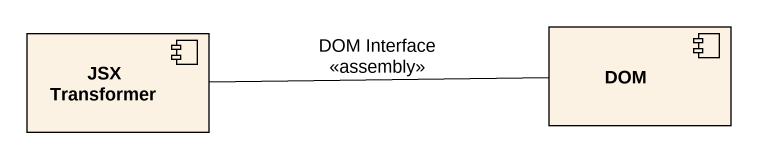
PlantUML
@startuml
component "JSX Transformer" as JSX_Transformer
component DOM
JSX_Transformer -right- DOM : DOM Interface\n<<assembly>>
@enduml
